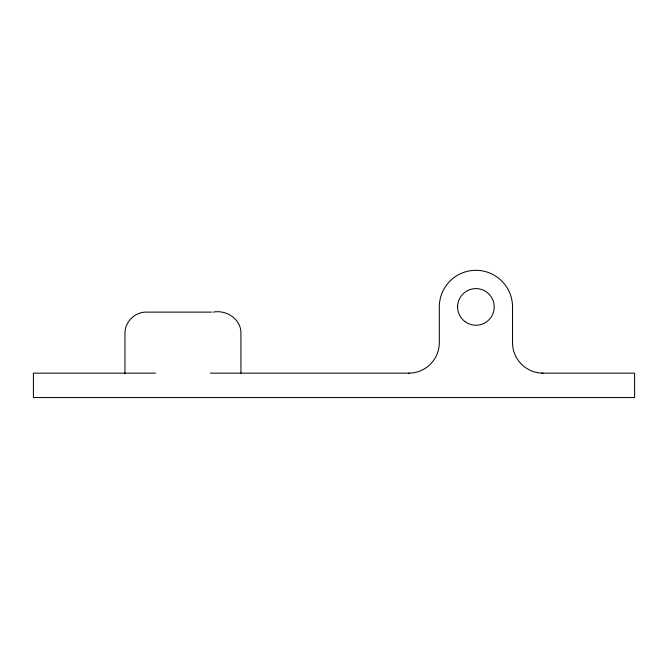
<?xml version="1.0" encoding="UTF-8"?>
<svg xmlns="http://www.w3.org/2000/svg" width="668" height="668" viewBox="0 0 668 668"><rect width="100%" height="100%" fill="white"/><g stroke="black" fill="none" stroke-linecap="round" stroke-linejoin="round"><path stroke-width="1" d="M457.597 306.921L457.613 306.144M211.631 312.115L146.317 312.115C134.903 311.898 124.741 322.051 124.958 333.474L124.958 373.788M213.234 312.115C226.527 309.551 241.307 319.237 240.931 333.474L240.931 373.153M155.477 373.153L33.4 373.153L33.4 397.56L634.6 397.56L634.6 373.153L541.848 373.153M210.412 373.153L409.476 373.153M543.042 373.153A30.519 30.519 0 0 1 512.523 342.634L512.523 306.921A36.615 36.615 0 0 0 475.908 270.315A36.615 36.615 0 0 0 439.302 306.921L439.302 342.634A30.519 30.519 0 0 1 408.783 373.153M464.819 321.492A18.312 18.312 0 0 0 494.078 309.251A18.312 18.312 0 0 0 468.844 290.029A18.312 18.312 0 0 0 464.819 321.492"/></g></svg>
